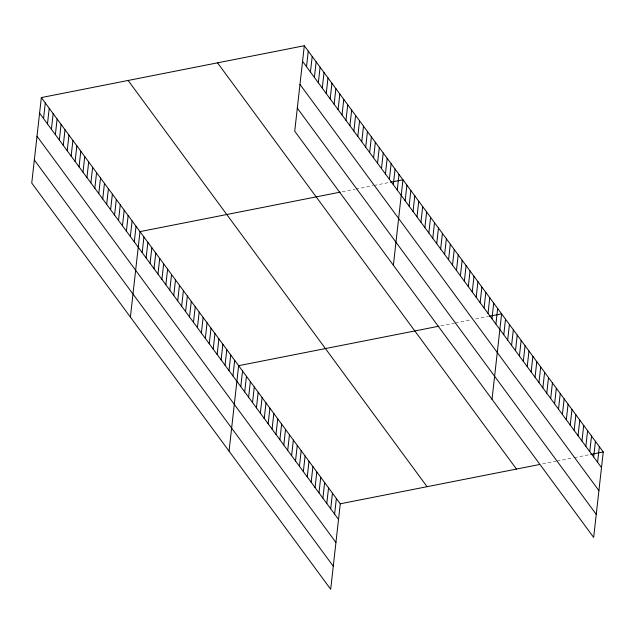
<?xml version="1.0" encoding="UTF-8"?>
<svg xmlns="http://www.w3.org/2000/svg" width="635" height="635" viewBox="0 0 635 635"><rect width="100%" height="100%" fill="white"/><g stroke="black" fill="none" stroke-linecap="round" stroke-linejoin="round"><path stroke-width="0.48" stroke-dasharray="3.17 2.38" d="M342.217 191.754L354.751 189.286M355.711 189.095L373.07 185.674M374.031 185.483L389.461 182.443M440.865 325.818L454.366 323.151M455.327 322.969L470.757 319.921M475.575 318.976L488.109 316.5M542.504 463.939L556.006 461.272M556.966 461.089L573.357 457.851M574.326 457.66L589.748 454.62"/><path stroke-width="0.95" d="M41.338 97.568L31.75 183.039L330.692 589.272L340.273 503.801L41.338 97.568L304.308 45.728L603.25 451.961L593.661 537.432L294.727 131.199L304.308 45.728M43.529 118.547L45.283 102.926M47.474 123.904L49.228 108.291M51.427 129.27L53.173 113.649M55.372 134.636L57.118 119.015M59.317 139.994L61.071 124.373M63.262 145.359L65.016 129.738M67.207 150.717L68.961 135.096M71.152 156.083L72.906 140.462M75.097 161.441L76.851 145.828M79.042 166.807L80.796 151.186M82.995 172.172L84.741 156.551M86.939 177.53L88.686 161.909M90.884 182.896L92.639 167.275M94.829 188.254L96.584 172.633M98.774 193.619L100.528 177.998M102.719 198.977L104.473 183.364M106.664 204.343L108.418 188.722M110.617 209.709L112.363 194.088M114.562 215.067L116.308 199.446M118.507 220.432L120.261 204.811M122.452 225.79L124.206 210.169M126.397 231.156L128.151 215.535M130.342 236.514L132.096 220.901M134.287 241.879L136.041 226.258M130.397 317.095L139.986 231.624L340.289 192.135M142.184 252.603L143.931 236.982M146.129 257.969L147.876 242.348M150.074 263.327L151.828 247.706M154.019 268.692L155.773 253.071M157.964 274.05L159.718 258.437M161.909 279.416L163.663 263.795M165.854 284.774L167.608 269.161M169.807 290.139L171.553 274.518M173.752 295.505L175.498 279.884M177.697 300.863L179.451 285.242M181.642 306.229L183.396 290.608M185.587 311.587L187.341 295.974M189.532 316.952L191.286 301.331M193.477 322.31L195.231 306.697M197.421 327.676L199.176 312.055M201.374 333.042L203.121 317.421M205.319 338.399L207.066 322.778M209.264 343.765L211.018 328.144M213.209 349.123L214.963 333.51M217.154 354.489L218.908 338.868M221.099 359.847L222.853 344.233M225.044 365.212L226.798 349.591M228.997 370.578L230.743 354.957M232.942 375.936L234.688 360.315M229.052 451.152L238.633 365.681L438.936 326.199M240.792 386.612L242.546 370.991M244.705 391.922L246.451 376.301M248.61 397.24L250.365 381.619M252.524 402.55L254.27 386.929M256.429 407.861L258.183 392.24M260.342 413.171L262.088 397.558M264.247 418.489L266.001 402.868M306.507 66.707L308.261 51.086M268.16 423.799L269.907 408.178M310.452 72.072L312.206 56.452M272.066 429.109L273.82 413.488M314.396 77.43L316.151 61.809M275.979 434.419L277.725 418.806M318.341 82.796L320.096 67.175M279.884 439.737L281.638 424.117M322.286 88.154L324.041 72.541M283.797 445.048L285.544 429.427M326.239 93.52L327.985 77.899M287.703 450.358L289.457 434.737M330.184 98.877L331.93 83.264M291.616 455.668L293.362 440.055M334.129 104.243L335.883 88.622M295.521 460.986L297.275 445.365M338.074 109.609L339.828 93.988M299.434 466.296L301.18 450.675M342.019 114.967L343.773 99.346M303.339 471.607L305.094 455.986M345.964 120.332L347.718 104.711M307.253 476.925L308.999 461.304M349.909 125.69L351.663 110.069M311.158 482.235L312.912 466.614M353.854 131.056L355.608 115.435M315.071 487.545L316.817 471.924M357.807 136.414L359.553 120.801M318.976 492.855L320.731 477.242M361.752 141.78L363.498 126.159M322.89 498.173L324.636 482.552M365.697 147.145L367.451 131.524M326.795 503.484L328.549 487.863M369.641 152.503L371.396 136.882M330.708 508.794L332.454 493.173M373.586 157.869L375.341 142.248M334.613 514.104L336.367 498.491M377.531 163.227L379.285 147.606M381.476 168.593L383.23 152.971M385.429 173.95L387.175 158.337M389.374 179.316L391.12 163.695M393.319 184.682L395.065 169.061M397.264 190.04L399.018 174.419M393.375 265.255L402.963 179.784L390.43 182.253M405.154 200.763L406.908 185.142M409.099 206.129L410.853 190.508M413.044 211.487L414.798 195.874M416.997 216.852L418.743 201.231M420.942 222.21L422.688 206.597M424.886 227.576L426.641 211.955M428.831 232.942L430.586 217.321M432.776 238.3L434.531 222.679M436.721 243.665L438.475 228.044M440.666 249.023L442.42 233.41M444.611 254.389L446.365 238.768M448.564 259.747L450.31 244.134M452.509 265.113L454.255 249.491M456.454 270.478L458.208 254.857M460.399 275.836L462.153 260.215M464.344 281.202L466.098 265.581M468.289 286.56L470.043 270.947M472.234 291.925L473.988 276.304M476.186 297.283L477.933 281.67M480.131 302.649L481.878 287.028M484.076 308.015L485.831 292.394M488.021 313.373L489.775 297.751M491.966 318.738L493.72 303.117M495.911 324.096L497.665 308.483M492.022 399.312L501.61 313.841L489.077 316.309M503.769 334.772L505.523 319.151M507.675 340.082L509.429 324.469M511.588 345.4L513.342 329.779M515.493 350.71L517.247 335.089M519.406 356.021L521.16 340.4M523.311 361.331L525.066 345.718M527.225 366.649L528.979 351.028M531.13 371.959L532.884 356.338M535.043 377.269L536.797 361.656M538.948 382.587L540.702 366.966M542.861 387.898L544.616 372.277M546.767 393.208L548.521 377.587M550.68 398.518L552.434 382.905M554.585 403.836L556.339 388.215M558.498 409.146L560.253 393.525M562.404 414.457L564.158 398.836M566.317 419.767L568.071 404.154M570.222 425.085L571.976 409.464M574.135 430.395L575.889 414.774M578.04 435.705L579.795 420.084M581.954 441.023L583.708 425.402M585.859 446.334L587.613 430.713M589.772 451.644L591.526 436.023M593.677 456.954L595.432 441.341M597.591 462.272L599.345 446.651M340.273 503.801L539.607 464.51M590.717 454.43L603.25 451.961M302.562 61.341L601.496 467.582M299.974 84.399L598.916 490.633M297.307 108.148L596.249 514.382M217.527 62.833L516.469 469.067M128.119 80.454L427.061 486.696M39.584 113.181L338.526 519.422M36.997 136.231L335.939 542.473M34.338 159.988L333.272 566.222"/></g></svg>
